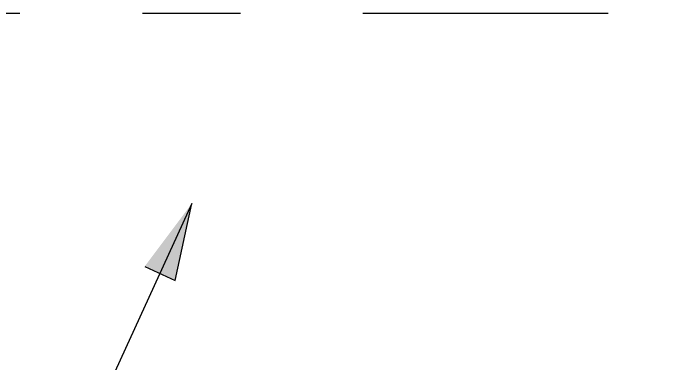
# Model space of a CAD drawing. Header units: inches. Extents: x 542828 to 543045, y 9574173 to 9574200.
# Drawn here: x 542828.634 to 542829.297, y 9574190.054 to 9574190.412 of the extents above; entities that cross this region are included whole.
import ezdxf

# ---------------------------------------------------------------- set-up
doc = ezdxf.new("R2010")
doc.units = ezdxf.units.IN
doc.header["$MEASUREMENT"] = 0
doc.linetypes.add('DASHDOT2', pattern=[0.5, 0.25, -0.125, 0, -0.125])
doc.layers.add('CERCADURA', color=7, linetype='Continuous')
doc.layers.add('I-NORMO_INST', color=4, linetype='Continuous')

# ---------------------------------------------------------------- blocks, each defined once
blk = doc.blocks.new('*U247')
for p, q in [((-0.056202, -0.020875), (-0.033005, -0.012259)), ((-0.053499, -0.019144), (-0.056202, -0.020875)), ((-0.053024, -0.020422), (-0.053499, -0.019144))]:
    blk.add_line(p, q)
blk.add_solid([(-0.053024, -0.020422), (-0.053499, -0.019144), (-0.056202, -0.020875)])

msp = doc.modelspace()

# ---------------------------------------------------------------- linework, layer by layer
at = {"layer": 'CERCADURA', "color": 9, "linetype": 'DASHDOT2'}
msp.add_lwpolyline([(542827.79116, 9574190.41158), (542834.51085, 9574190.41158), (542834.51085, 9574188.07081), (542827.79116, 9574188.08067)], close=True, dxfattribs=at)

# ---------------------------------------------------------------- block references
at = {"layer": 'I-NORMO_INST', "xscale": 25, "yscale": 25, "zscale": 25, "rotation": 224.9999999999999}
msp.add_blockref('*U247', (542828.19217, 9574188.85509), dxfattribs=at)

doc.saveas('drawing.dxf')
